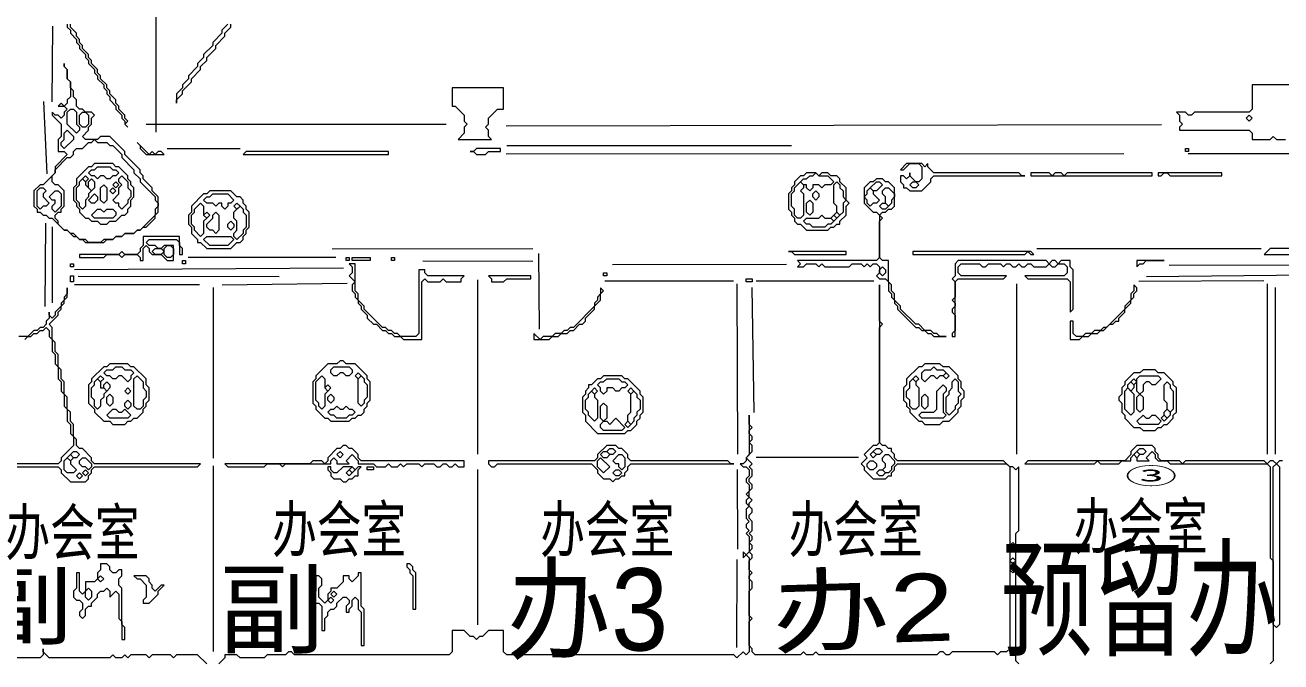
# Model space of a CAD drawing. Extents: x 10 to 1972, y 10 to 1370.
# Drawn here: x 678.1 to 1092.5, y 466.6 to 676.7 of the extents above; entities that cross this region are included whole.
import ezdxf

# ---------------------------------------------------------------- set-up
doc = ezdxf.new("R2010")
doc.units = 0
for name, color, linetype, lineweight in [('OCR_TEXT', 6, 'Continuous', 0), ('TEXT_FALLBACK_OUTLINE', 2, 'Continuous', 0), ('TRACE_CURVE', 6, 'Continuous', 0), ('TRACE_STRAIGHT', 5, 'Continuous', 0), ('TRACE_TEXT_SYMBOL', 6, 'Continuous', 0)]:
    doc.layers.add(name, color=color, linetype=linetype, lineweight=lineweight)
doc.styles.add('wqy-unicode', font='wqy-unicode.lff')

msp = doc.modelspace()

# ---------------------------------------------------------------- linework, layer by layer
at = {"layer": 'TEXT_FALLBACK_OUTLINE', "color": 2}
for points in [[(778, 531), (778, 530), (779, 529), (779, 528), (780, 527), (782, 527), (783, 526), (784, 526), (785, 527), (786, 527), (787, 528), (788, 528), (788, 530), (789, 531), (788, 531), (787, 530), (786, 531), (783, 531), (781, 529), (780, 529), (779, 530), (779, 531)], [(785, 530), (786, 531), (787, 530), (786, 529)], [(791, 531), (793, 531), (793, 530), (791, 530)], [(784, 529), (785, 530), (786, 529), (785, 528)]]:
    msp.add_lwpolyline(points, close=True, dxfattribs=at)
at = {"layer": 'TRACE_CURVE', "color": 6}
for points in [[(692, 677), (692, 676), (693, 675), (693, 674), (695, 672), (695, 671), (696, 670), (696, 669), (698, 667), (698, 666), (699, 665), (699, 664), (701, 662), (701, 661), (702, 660), (702, 659), (704, 657), (704, 656), (705, 655), (705, 654), (706, 653), (706, 652), (708, 650), (708, 649), (710, 647), (710, 646), (711, 645), (711, 644), (712, 643), (711, 644), (712, 645), (711, 646), (711, 647), (709, 649), (709, 650), (708, 651), (708, 652), (706, 654), (706, 655), (705, 656), (705, 657), (703, 659), (703, 660), (702, 661), (702, 662), (700, 664), (700, 665), (699, 666), (699, 667), (697, 669), (697, 670), (696, 671), (696, 672), (695, 673), (695, 674), (693, 676), (693, 677)], [(745, 677), (743, 675), (743, 674), (740, 671), (740, 670), (737, 667), (737, 666), (735, 664), (735, 663), (732, 660), (732, 659), (730, 657), (730, 656), (728, 654), (728, 651), (728, 652), (730, 654), (730, 655), (733, 658), (733, 659), (736, 662), (736, 663), (738, 665), (738, 666), (741, 669), (741, 670), (744, 673), (744, 674), (746, 676), (746, 677)], [(692, 590), (692, 588), (691, 587), (691, 586), (690, 585), (690, 584), (688, 582), (688, 581), (687, 580), (686, 581), (686, 582), (686, 580), (685, 579), (685, 578), (684, 577), (683, 577), (682, 576), (681, 576), (679, 574), (676, 574)], [(699, 527), (699, 528), (700, 529), (700, 530), (701, 531), (735, 531), (736, 532), (701, 532), (700, 533), (700, 534), (697, 537), (696, 537), (695, 538), (695, 540), (694, 541), (694, 545), (693, 546), (693, 549), (692, 550), (692, 554), (691, 555), (691, 559), (690, 560), (690, 563), (689, 564), (689, 568), (688, 569), (688, 572), (687, 573), (687, 577), (686, 578), (689, 581), (689, 582), (690, 583), (690, 584), (691, 585), (691, 586), (692, 587), (692, 590)], [(960, 591), (960, 539), (959, 538), (958, 538), (955, 535), (956, 534), (954, 532), (955, 531), (955, 530), (958, 527), (962, 527), (963, 528), (964, 528), (964, 529), (965, 530), (965, 531), (966, 532), (1002, 532), (1003, 531), (1003, 471), (1002, 470), (1000, 470), (999, 469), (998, 470), (984, 470), (983, 469), (982, 469), (981, 470), (980, 470), (979, 469), (940, 469), (939, 470), (938, 469), (936, 469), (935, 470), (934, 469), (919, 469), (918, 470), (918, 471), (917, 472), (917, 480), (918, 481), (917, 482), (917, 490), (918, 491), (918, 493), (917, 494), (917, 495), (918, 496), (917, 497), (917, 500), (918, 501), (918, 502), (917, 503), (918, 504), (918, 505), (917, 506), (918, 507), (918, 508), (917, 509), (918, 510), (918, 513), (917, 514), (917, 515)], [(1006, 466), (1005, 467), (1005, 509), (1006, 510), (1006, 531), (1005, 530), (1004, 531), (1003, 531), (1001, 533), (966, 533), (965, 534), (965, 535), (964, 536), (964, 537), (963, 537), (962, 538), (961, 538), (960, 539), (960, 577), (961, 578), (960, 579), (960, 591)], [(678, 573), (679, 574), (680, 574), (681, 575), (682, 575), (683, 576), (684, 576), (685, 577), (686, 576), (686, 574), (687, 573), (687, 569), (688, 568), (688, 565), (689, 564), (689, 560), (690, 559), (690, 556), (691, 555), (691, 551), (692, 550), (692, 546), (693, 545), (693, 542), (694, 541), (694, 538), (690, 534), (690, 533), (689, 532), (656, 532)], [(917, 515), (918, 516), (918, 517), (917, 518), (917, 519), (918, 520), (917, 521), (917, 523), (918, 524), (918, 525), (917, 526), (917, 527), (918, 528), (918, 530), (917, 531), (918, 532), (916, 534), (918, 536), (918, 538), (917, 539), (918, 540), (918, 541), (917, 542), (917, 543), (918, 544), (917, 545), (917, 548), (917, 535), (916, 534), (916, 533), (915, 532), (914, 532), (915, 531), (916, 531), (917, 530), (917, 528), (916, 527), (916, 526), (917, 525), (917, 523), (916, 522), (917, 521), (916, 520), (916, 519), (917, 518), (916, 517), (916, 514), (917, 513), (916, 512), (916, 511), (917, 510), (916, 509), (917, 508), (917, 503), (916, 502), (915, 503), (915, 501), (916, 502), (917, 501), (917, 470), (916, 469), (915, 470), (913, 468), (912, 469)], [(1093, 533), (1092, 533), (1091, 532), (1090, 533), (1089, 533), (1088, 532), (1087, 533), (1061, 533), (1060, 532), (1059, 533), (1053, 533), (1052, 534), (1052, 535), (1051, 536), (1051, 537), (1050, 538), (1045, 538), (1043, 536), (1043, 535), (1041, 533), (1009, 533), (1008, 532), (1031, 532), (1032, 533), (1033, 532), (1039, 532), (1040, 533), (1043, 533), (1043, 534), (1044, 535), (1045, 534), (1045, 533), (1049, 533), (1048, 534), (1050, 536), (1051, 535), (1051, 534), (1052, 533), (1055, 533), (1056, 532), (1088, 532), (1089, 531), (1089, 501), (1090, 500), (1090, 467), (1089, 466)], [(656, 531), (689, 531), (690, 530), (690, 529), (693, 526), (698, 526), (699, 527)], [(912, 469), (837, 469), (836, 470), (836, 477), (831, 477), (829, 475), (828, 475), (827, 474), (826, 475), (825, 475), (823, 477), (819, 477), (819, 470), (818, 469), (767, 469), (766, 470), (765, 470), (764, 469), (758, 469), (757, 468), (749, 468), (748, 469), (744, 469), (744, 468), (742, 466)], [(738, 466), (735, 469), (728, 469), (727, 468), (726, 469), (720, 469), (719, 468), (718, 469), (713, 469), (712, 468), (711, 469), (710, 468), (708, 468), (707, 469), (706, 468), (686, 468), (684, 470), (684, 471), (684, 469), (683, 468), (661, 468)]]:
    msp.add_lwpolyline(points, dxfattribs=at)
for points in [[(692, 534), (693, 535), (694, 534), (693, 533)], [(693, 535), (694, 536), (695, 536), (696, 535), (695, 534), (694, 534)], [(957, 535), (958, 536), (959, 535), (958, 534)], [(958, 536), (959, 537), (960, 537), (961, 536), (960, 535), (959, 535)], [(961, 534), (962, 535), (963, 535), (965, 533), (965, 532), (964, 531), (964, 530), (963, 529), (962, 529), (961, 530), (962, 531), (962, 532), (961, 533)], [(1044, 535), (1045, 536), (1046, 535), (1045, 534)], [(1045, 536), (1046, 537), (1047, 537), (1048, 536), (1047, 535), (1046, 535)], [(691, 533), (692, 534), (693, 533), (693, 532), (695, 530), (694, 529), (692, 529), (691, 530)], [(696, 533), (697, 534), (698, 534), (700, 532), (700, 531), (699, 530), (698, 531), (697, 531), (696, 532)], [(956, 532), (957, 533), (958, 533), (959, 532), (959, 531), (958, 530), (957, 530), (956, 531)], [(1090, 531), (1091, 532), (1092, 531), (1092, 479), (1091, 478), (1090, 479)], [(695, 528), (696, 529), (697, 528), (696, 527)], [(697, 529), (698, 530), (699, 529), (698, 528)], [(959, 529), (960, 530), (961, 530), (962, 529), (961, 528), (960, 528)], [(1003, 505), (1004, 506), (1005, 505), (1005, 504), (1004, 503), (1003, 504)], [(1003, 500), (1004, 501), (1005, 500), (1004, 499)], [(1003, 497), (1004, 498), (1005, 497), (1004, 496)]]:
    msp.add_lwpolyline(points, close=True, dxfattribs=at)
at = {"layer": 'TRACE_STRAIGHT', "color": 5}
for p, q in [((721.29, 641.37), (721.33, 835.12)), ((687.05, 651.37), (687.19, 676.38)), ((684.15, 651.48), (685.27, 627.61)), ((718, 644), (817, 644)), ((836.88, 643.46), (1053.14, 643.96)), ((725, 636), (749, 636)), ((836.87, 634.26), (1040.62, 634.35)), ((837, 637), (931, 637)), ((1061.87, 634.34), (1210.62, 634.34)), ((684.69, 583.86), (684.95, 611.38)), ((687.1, 585.12), (687.11, 610.12)), ((779.37, 602.88), (845.63, 602.99)), ((847.55, 601.38), (847.69, 576.37)), ((1012, 603), (1086, 603)), ((731.88, 600.12), (780.62, 600.12)), ((809.38, 598.89), (845.63, 598.85)), ((871.87, 597.78), (929.37, 597.88)), ((1055.63, 597.5), (1134.37, 597.67)), ((694.38, 596.08), (783.13, 596.65)), ((695.62, 593.87), (761.87, 593.82)), ((1048.13, 593.75), (1136.88, 594.74)), ((694.38, 591.12), (735.62, 591.12)), ((740.27, 533.87), (740.27, 590.12)), ((743.13, 590.98), (784.39, 591.54)), ((827.36, 592.62), (827.38, 535.12)), ((869.37, 592.32), (911.87, 592.3)), ((912.95, 591.37), (913.12, 535.12)), ((917.87, 590.16), (918.51, 548.86)), ((919.38, 592.31), (958.12, 592.31)), ((1005.2, 591.38), (1005.3, 535.13)), ((1045.63, 592.27), (1086.88, 592.43)), ((1087.95, 591.38), (1087.95, 535.12)), ((1090.62, 590.12), (1090.62, 535.12)), ((740.27, 470.12), (740.3, 531.37)), ((919.38, 534.13), (953.12, 534.13)), ((827.37, 530.12), (827.37, 478.87)), ((913.1, 530.12), (913.17, 503.87)), ((912.92, 471.38), (913.01, 500.41))]:
    msp.add_line(p, q, dxfattribs=at)
at = {"layer": 'TRACE_TEXT_SYMBOL', "color": 6}
for points in [[(691, 664), (691, 663), (692, 662), (692, 659), (693, 658), (693, 653), (692, 652), (692, 651), (691, 650), (690, 651), (689, 650), (691, 650), (692, 649), (691, 648), (691, 647), (690, 646), (689, 647), (688, 647), (687, 648), (687, 647), (690, 644), (690, 640), (689, 639), (689, 635), (691, 635), (692, 634), (688, 630), (688, 628), (684, 624), (683, 624), (681, 622), (681, 617), (682, 616), (682, 615), (683, 615), (684, 614), (685, 614), (686, 613), (687, 613), (691, 609), (692, 609), (694, 607), (695, 607), (696, 606), (697, 606), (698, 605), (704, 605), (705, 606), (707, 606), (708, 607), (710, 607), (711, 608), (714, 608), (715, 609), (716, 609), (717, 610), (718, 610), (721, 613), (721, 614), (722, 615), (722, 620), (720, 622), (720, 623), (717, 626)], [(717, 626), (717, 627), (716, 628), (716, 629), (711, 634), (711, 635), (706, 640), (703, 640), (702, 639), (698, 639), (697, 640), (699, 642), (699, 643), (700, 644), (700, 646), (701, 647), (700, 648), (698, 648), (697, 649), (696, 649), (695, 650), (695, 652), (694, 653), (694, 655), (693, 656), (693, 658), (692, 659), (692, 662), (691, 663), (691, 664)], [(1099, 657), (1083, 657), (1083, 649), (1082, 648), (1064, 648), (1063, 647), (1062, 647), (1061, 648), (1058, 648), (1059, 647), (1059, 645), (1060, 644), (1059, 643), (1059, 642), (1082, 642), (1083, 641), (1083, 639), (1089, 639), (1090, 640), (1091, 639), (1094, 639)], [(959, 626), (958, 625), (957, 625), (955, 623), (955, 618), (958, 615), (959, 615), (960, 614), (960, 600), (959, 599), (933, 599), (934, 598), (933, 597), (935, 597), (936, 598), (939, 598), (940, 597), (941, 598), (942, 597), (950, 597), (951, 598), (954, 598), (955, 597), (956, 598), (957, 597), (958, 598), (959, 598), (960, 597), (960, 595), (959, 594), (960, 593), (962, 593), (963, 592), (963, 589), (964, 588), (964, 587), (965, 586), (965, 585), (966, 584), (966, 583), (972, 577), (973, 577), (974, 576), (975, 576), (976, 575), (977, 575), (978, 574), (982, 574), (980, 574), (979, 575), (978, 575), (977, 576), (975, 576), (973, 578), (972, 578), (967, 583), (967, 584), (965, 586), (965, 588), (964, 589), (964, 591), (963, 592), (963, 599), (961, 599)], [(961, 599), (960, 600), (960, 612), (961, 613), (960, 614), (961, 615), (962, 615), (963, 616), (964, 616), (965, 617), (965, 623), (963, 625), (962, 625), (961, 626), (959, 626)]]:
    msp.add_lwpolyline(points, dxfattribs=at)
for points in [[(819, 656), (819, 650), (820, 650), (823, 647), (823, 645), (824, 644), (823, 643), (823, 641), (821, 639), (832, 639), (831, 640), (831, 642), (830, 643), (831, 644), (831, 646), (834, 649), (836, 649), (836, 656)], [(692, 648), (693, 649), (694, 649), (695, 648), (695, 644), (696, 643), (696, 642), (695, 641), (692, 644)], [(696, 647), (697, 648), (698, 648), (699, 647), (699, 644), (698, 643), (697, 643), (696, 644)], [(1081, 646), (1082, 647), (1083, 646), (1082, 645)], [(700, 638), (701, 639), (702, 638), (705, 638), (706, 637), (707, 637), (710, 634), (710, 633), (714, 629), (714, 628), (716, 626), (716, 625), (721, 620), (721, 619), (722, 618), (722, 617), (721, 616), (721, 614), (716, 609), (715, 609), (714, 608), (711, 608), (710, 607), (708, 607), (707, 606), (704, 606), (703, 605), (699, 605), (698, 606), (696, 606), (694, 608), (693, 608), (692, 609), (691, 609), (689, 611), (689, 612), (688, 613), (688, 614), (689, 615), (690, 615), (690, 616), (691, 617), (691, 622), (689, 624), (688, 624), (687, 625), (687, 627), (688, 628), (688, 629), (692, 633), (693, 633), (694, 634), (694, 635), (695, 636), (697, 636), (699, 638)], [(691, 641), (692, 642), (694, 640), (694, 639), (691, 636), (690, 637), (690, 638), (691, 639)], [(715, 638), (716, 637), (716, 636), (718, 634), (724, 634), (723, 635), (722, 635), (721, 634), (720, 635), (719, 634)], [(751, 635), (750, 634), (798, 634), (798, 635)], [(827, 636), (826, 635), (825, 635), (826, 635), (827, 634), (830, 634), (831, 635), (835, 635), (835, 636)], [(1061, 636), (1062, 636), (1062, 635), (1061, 635)], [(701, 631), (700, 630), (699, 630), (695, 626), (695, 624), (694, 623), (694, 619), (695, 618), (695, 617), (696, 616), (696, 615), (698, 613), (699, 613), (700, 612), (702, 612), (703, 611), (705, 611), (706, 612), (708, 612), (710, 614), (711, 614), (712, 615), (712, 616), (713, 617), (713, 619), (714, 620), (714, 623), (713, 624), (713, 625), (712, 626), (712, 627), (709, 630), (708, 630), (707, 631)], [(701, 629), (702, 630), (706, 630), (707, 629), (708, 629), (709, 628), (708, 627), (707, 627), (706, 626), (705, 626), (704, 627), (703, 627), (702, 626), (701, 627), (700, 627), (699, 628), (700, 629)], [(969, 631), (967, 629), (968, 629), (970, 631), (973, 631), (974, 630), (974, 626), (973, 625), (972, 625), (970, 627), (970, 628), (970, 627), (969, 626), (968, 627), (967, 627), (967, 625), (968, 624), (968, 623), (969, 623), (970, 622), (974, 622), (977, 625), (977, 626), (978, 627), (1008, 627), (1007, 627), (1006, 628), (978, 628), (976, 630), (976, 631), (975, 630), (974, 631)], [(696, 625), (697, 626), (698, 625), (698, 624), (700, 622), (699, 621), (699, 620), (698, 619), (698, 617), (697, 616), (696, 617), (696, 618), (695, 619), (695, 623), (696, 624)], [(697, 626), (698, 627), (699, 626), (698, 625)], [(699, 625), (700, 626), (701, 625), (701, 623), (700, 622), (699, 623)], [(709, 626), (710, 627), (712, 625), (712, 623), (713, 622), (713, 620), (712, 619), (712, 618), (710, 616), (709, 617), (709, 618), (708, 618), (707, 619), (709, 621), (709, 623), (710, 624), (709, 625)], [(936, 628), (935, 627), (934, 627), (932, 625), (932, 624), (931, 623), (931, 622), (930, 621), (930, 616), (931, 615), (931, 614), (932, 613), (932, 612), (933, 611), (934, 611), (936, 609), (943, 609), (944, 610), (945, 610), (946, 611), (947, 611), (947, 612), (949, 614), (949, 617), (950, 618), (949, 619), (949, 623), (947, 625), (947, 626), (946, 627), (944, 627), (943, 628), (941, 628), (940, 627), (939, 628)], [(938, 627), (939, 628), (940, 627), (943, 627), (945, 625), (944, 624), (942, 624), (941, 623), (940, 624), (938, 624), (938, 623), (937, 622), (936, 623), (936, 624), (935, 624), (934, 625), (935, 626), (936, 626), (937, 627)], [(1010, 628), (1010, 627), (1050, 627), (1050, 628), (1022, 628), (1021, 627), (1020, 628), (1018, 628), (1017, 627), (1016, 628)], [(1052, 628), (1052, 627), (1053, 627), (1054, 628), (1055, 628), (1056, 627), (1073, 627), (1073, 628)], [(682, 622), (683, 623), (684, 623), (685, 622), (684, 621), (684, 620), (686, 618), (685, 617), (684, 617), (683, 616), (682, 617)], [(688, 622), (689, 622), (690, 621), (690, 617), (688, 615), (687, 616), (687, 617), (688, 618), (688, 619), (687, 619), (686, 620)], [(703, 623), (704, 624), (705, 623), (705, 619), (704, 618), (703, 619)], [(706, 622), (707, 623), (708, 622), (707, 621)], [(707, 624), (708, 625), (709, 624), (708, 623)], [(739, 622), (738, 621), (737, 621), (733, 617), (733, 615), (732, 614), (732, 611), (733, 610), (733, 608), (735, 606), (735, 605), (736, 605), (738, 603), (746, 603), (748, 605), (749, 605), (750, 606), (750, 607), (751, 608), (751, 609), (752, 610), (752, 615), (751, 616), (751, 617), (750, 618), (750, 619), (749, 620), (748, 620), (746, 622)], [(934, 625), (935, 624), (935, 623), (934, 622), (935, 621), (935, 614), (934, 613), (933, 613), (932, 614), (932, 616), (931, 617), (931, 621), (932, 622), (932, 623)], [(938, 621), (939, 622), (940, 621), (940, 620), (939, 619), (938, 620)], [(945, 624), (946, 625), (947, 624), (947, 623), (948, 622), (948, 620), (949, 619), (948, 618), (948, 615), (947, 614), (946, 615), (946, 617), (945, 618)], [(956, 622), (957, 623), (958, 622), (958, 621), (960, 619), (959, 618), (958, 618), (957, 617), (956, 618), (956, 619), (955, 620), (956, 621)], [(959, 625), (960, 625), (961, 624), (959, 622), (958, 622), (957, 623)], [(961, 622), (962, 623), (963, 623), (965, 621), (965, 620), (964, 619), (964, 618), (963, 617), (962, 618), (962, 620), (961, 621)], [(970, 624), (971, 625), (972, 625), (973, 624), (972, 623), (971, 623)], [(701, 621), (702, 620), (702, 619), (701, 618), (700, 618), (699, 619)], [(736, 618), (737, 617), (737, 614), (738, 613), (737, 612), (737, 608), (736, 607), (734, 609), (734, 610), (733, 611), (733, 614), (734, 615), (734, 616)], [(739, 620), (740, 621), (745, 621), (747, 619), (746, 618), (745, 618), (745, 617), (744, 616), (743, 617), (743, 618), (742, 618), (741, 617), (740, 618), (738, 618), (737, 619), (738, 620)], [(747, 617), (748, 618), (749, 617), (748, 616)], [(936, 618), (937, 619), (938, 618), (938, 615), (937, 614), (936, 615)], [(960, 617), (961, 618), (962, 618), (963, 617), (962, 616), (961, 616)], [(702, 616), (703, 616), (704, 615), (705, 616), (707, 616), (708, 615), (708, 614), (707, 613), (701, 613), (700, 614)], [(737, 614), (738, 615), (739, 614), (738, 613)], [(740, 614), (741, 615), (742, 614), (742, 609), (741, 608), (740, 609), (739, 609), (738, 610), (738, 611), (740, 613)], [(749, 617), (750, 616), (750, 615), (751, 614), (751, 610), (750, 609), (750, 608), (748, 606), (747, 607), (747, 608), (748, 609), (748, 612), (747, 613), (747, 615)], [(940, 613), (941, 614), (942, 613), (944, 613), (945, 612), (944, 611), (943, 611), (942, 610), (938, 610), (937, 611), (936, 611), (935, 612), (936, 613)], [(944, 613), (945, 614), (946, 613), (945, 612)], [(945, 614), (946, 615), (947, 614), (946, 613)], [(745, 611), (746, 612), (747, 611), (747, 610), (746, 609), (745, 610)], [(717, 607), (717, 604), (716, 603), (716, 602), (715, 601), (711, 601), (710, 602), (709, 601), (696, 601), (696, 600), (704, 600), (705, 601), (709, 601), (710, 600), (711, 601), (715, 601), (716, 600), (716, 599), (717, 599), (717, 603), (718, 604), (719, 603), (719, 602), (720, 601), (723, 601), (725, 599), (727, 599), (727, 604), (724, 604), (723, 603), (722, 603), (721, 604), (719, 604), (718, 605), (719, 606), (728, 606), (729, 605), (729, 601), (730, 601), (730, 603), (729, 604), (729, 607)], [(737, 606), (738, 607), (746, 607), (747, 606), (745, 604), (739, 604)], [(720, 602), (721, 603), (723, 603), (724, 602), (723, 601), (721, 601)], [(724, 603), (725, 604), (726, 604), (727, 603), (727, 601), (726, 600), (725, 600), (724, 601)], [(930, 602), (931, 602), (932, 601), (949, 601), (949, 602)], [(971, 602), (971, 601), (1008, 601), (1009, 602), (1010, 601), (1011, 601), (1010, 602)], [(1089, 603), (1087, 601), (1098, 601), (1099, 602), (1101, 602), (1102, 603), (1109, 603), (1100, 603), (1099, 602), (1098, 603)], [(693, 598), (694, 598), (694, 597), (693, 597)], [(730, 599), (731, 599), (731, 598), (730, 598)], [(784, 600), (785, 600), (785, 599), (784, 599)], [(785, 598), (786, 597), (786, 595), (785, 594), (787, 592), (786, 591), (786, 589), (787, 588), (787, 587), (788, 586), (788, 585), (789, 584), (789, 583), (791, 581), (791, 580), (793, 578), (794, 578), (796, 576), (797, 576), (798, 575), (799, 575), (800, 574), (802, 574), (803, 573), (809, 573), (809, 592), (810, 593), (811, 592), (815, 592), (816, 593), (817, 592), (822, 592), (822, 593), (823, 594), (811, 594), (810, 595), (810, 596), (808, 596), (808, 575), (807, 574), (802, 574), (801, 575), (800, 575), (799, 576), (798, 576), (797, 577), (796, 577), (790, 583), (790, 584), (788, 586), (788, 588), (787, 589), (787, 598)], [(786, 600), (792, 600), (792, 599), (786, 599)], [(799, 600), (800, 600), (800, 599), (799, 599)], [(960, 596), (961, 597), (962, 596), (962, 595), (961, 594), (960, 595)], [(986, 599), (985, 598), (985, 594), (984, 593), (985, 592), (985, 587), (984, 586), (985, 585), (985, 584), (984, 583), (984, 582), (985, 581), (985, 576), (984, 575), (984, 574), (985, 574), (985, 592), (986, 593), (1001, 593), (1002, 594), (987, 594), (986, 595), (986, 597), (987, 598), (993, 598), (994, 597), (995, 597), (996, 598), (1000, 598), (1001, 597), (1002, 598), (1003, 598), (1004, 597), (1005, 597), (1006, 598), (1007, 597), (1008, 597), (1009, 598), (1010, 598), (1011, 597), (1015, 597), (1016, 598), (1017, 597), (1018, 597), (1019, 598), (1021, 598), (1022, 597), (1022, 595), (1021, 594), (1008, 594), (1009, 593), (1022, 593), (1023, 592), (1023, 582), (1024, 583), (1024, 596), (1023, 597), (1023, 599), (1020, 599), (1019, 598), (1018, 599), (1017, 599), (1016, 598), (1015, 599)], [(1045, 599), (1045, 597), (1046, 598), (1047, 598), (1048, 599), (1054, 599)], [(693, 594), (694, 594), (694, 592), (693, 592)], [(831, 594), (832, 593), (832, 592), (836, 592), (837, 593), (845, 593), (845, 594)], [(869, 595), (870, 595), (870, 594), (869, 594)], [(916, 593), (918, 593), (918, 592), (916, 592)], [(868, 590), (868, 588), (867, 587), (867, 586), (866, 585), (866, 584), (859, 577), (858, 577), (857, 576), (856, 576), (855, 575), (853, 575), (852, 574), (849, 574), (848, 573), (846, 575), (846, 573), (851, 573), (852, 574), (854, 574), (855, 575), (857, 575), (858, 576), (859, 576), (861, 578), (862, 578), (863, 579), (863, 580), (866, 583), (866, 584), (868, 586), (868, 588), (869, 589)], [(1044, 591), (1044, 589), (1043, 588), (1043, 586), (1041, 584), (1041, 583), (1035, 577), (1034, 577), (1033, 576), (1031, 576), (1030, 575), (1028, 575), (1027, 574), (1025, 574), (1024, 575), (1024, 579), (1023, 579), (1023, 573), (1026, 573), (1027, 574), (1029, 574), (1030, 575), (1032, 575), (1033, 576), (1034, 576), (1036, 578), (1037, 578), (1038, 579), (1039, 579), (1039, 580), (1041, 582), (1041, 583), (1043, 585), (1043, 586), (1044, 587), (1044, 588), (1045, 589), (1045, 590)], [(706, 565), (705, 564), (704, 564), (700, 560), (700, 559), (699, 558), (699, 552), (701, 550), (701, 549), (704, 546), (706, 546), (707, 545), (711, 545), (712, 546), (713, 546), (714, 547), (715, 547), (717, 549), (717, 550), (718, 551), (718, 552), (719, 553), (719, 557), (718, 558), (718, 560), (714, 564), (713, 564), (712, 565)], [(707, 563), (708, 564), (710, 564), (711, 563), (713, 563), (714, 562), (713, 561), (713, 560), (712, 559), (710, 561), (709, 561), (708, 560), (707, 560), (706, 561), (705, 561), (704, 562), (705, 563)], [(782, 566), (781, 565), (778, 565), (774, 561), (774, 560), (773, 559), (773, 552), (774, 551), (774, 550), (777, 547), (778, 547), (779, 546), (785, 546), (786, 547), (787, 547), (788, 548), (789, 548), (790, 549), (790, 550), (791, 551), (791, 552), (792, 553), (792, 559), (791, 560), (791, 561), (787, 565), (784, 565), (783, 566)], [(779, 563), (780, 564), (785, 564), (786, 563), (786, 562), (785, 561), (784, 561), (783, 562), (782, 562), (781, 561), (780, 561), (779, 562)], [(975, 565), (974, 564), (973, 564), (969, 560), (969, 558), (968, 557), (968, 553), (969, 552), (969, 551), (970, 550), (970, 549), (973, 546), (974, 546), (975, 545), (980, 545), (981, 546), (983, 546), (986, 549), (986, 550), (987, 551), (987, 553), (988, 554), (988, 556), (987, 557), (987, 559), (986, 560), (986, 561), (983, 564), (981, 564), (980, 565)], [(977, 563), (978, 564), (979, 563), (981, 563), (982, 562), (981, 561), (980, 561), (979, 560), (978, 561), (977, 561), (975, 559), (974, 560), (974, 562), (975, 563)], [(701, 559), (702, 560), (703, 559), (703, 557), (704, 557), (705, 556), (704, 555), (704, 554), (703, 553), (703, 551), (702, 550), (701, 551), (701, 553), (700, 554), (700, 557), (701, 558)], [(702, 560), (703, 561), (704, 560), (703, 559)], [(714, 560), (715, 561), (717, 559), (717, 557), (718, 556), (718, 554), (717, 553), (717, 551), (716, 550), (715, 550), (714, 551)], [(776, 561), (777, 560), (777, 557), (778, 556), (777, 555), (777, 551), (776, 550), (775, 551), (775, 552), (774, 553), (774, 559)], [(787, 561), (788, 562), (789, 561), (788, 560)], [(788, 560), (789, 561), (790, 560), (790, 559), (791, 558), (791, 554), (790, 553), (790, 552), (789, 551), (788, 552)], [(869, 561), (868, 560), (867, 560), (865, 558), (864, 558), (864, 557), (863, 556), (863, 555), (862, 554), (862, 549), (863, 548), (863, 546), (867, 542), (876, 542), (877, 543), (878, 543), (880, 545), (880, 546), (881, 547), (881, 548), (882, 549), (882, 554), (881, 555), (881, 556), (877, 560), (876, 560), (875, 561)], [(869, 559), (870, 560), (874, 560), (875, 559), (876, 559), (877, 558), (876, 557), (875, 557), (874, 556), (873, 556), (872, 557), (870, 557), (870, 556), (869, 555), (868, 556), (868, 557), (867, 558), (868, 559)], [(970, 559), (971, 560), (972, 559), (972, 558), (973, 557), (973, 551), (972, 550), (971, 550), (970, 551), (970, 553), (969, 554), (969, 556), (970, 557)], [(971, 560), (972, 561), (973, 560), (972, 559)], [(981, 561), (982, 562), (983, 561), (982, 560)], [(984, 559), (985, 560), (986, 559), (986, 556), (987, 555), (986, 554), (986, 552), (985, 551), (985, 550), (983, 548), (982, 549), (982, 554), (983, 555), (983, 556), (984, 557)], [(1047, 563), (1046, 562), (1044, 562), (1041, 559), (1041, 558), (1040, 557), (1040, 555), (1039, 554), (1039, 553), (1040, 552), (1040, 549), (1041, 548), (1041, 547), (1044, 544), (1046, 544), (1047, 543), (1051, 543), (1052, 544), (1053, 544), (1054, 545), (1055, 545), (1057, 547), (1057, 548), (1058, 549), (1058, 557), (1057, 558), (1057, 559), (1054, 562), (1052, 562), (1051, 563)], [(1043, 559), (1044, 560), (1045, 559), (1044, 558)], [(1045, 560), (1046, 561), (1052, 561), (1053, 560), (1051, 558), (1050, 558), (1049, 559), (1048, 559), (1047, 558), (1047, 556), (1046, 555), (1045, 556)], [(704, 558), (705, 559), (706, 558), (706, 557), (705, 556), (704, 557)], [(711, 556), (712, 557), (713, 556), (712, 555)], [(777, 557), (778, 558), (779, 557), (778, 556)], [(864, 555), (865, 556), (866, 555), (866, 554), (867, 553), (867, 547), (866, 546), (864, 548), (864, 549), (863, 550), (863, 553), (864, 554)], [(865, 556), (866, 557), (867, 556), (866, 555)], [(877, 556), (878, 557), (879, 556), (878, 555)], [(878, 555), (879, 556), (880, 555), (880, 554), (881, 553), (881, 550), (880, 549), (880, 548), (879, 547), (879, 546), (878, 545), (877, 546), (877, 548), (878, 549)], [(981, 558), (982, 557), (982, 556), (981, 555), (981, 549), (982, 548), (981, 547), (974, 547), (973, 548), (974, 549), (978, 549), (979, 550), (979, 556)], [(1041, 556), (1042, 557), (1044, 555), (1044, 549), (1043, 548), (1041, 550)], [(1042, 558), (1043, 559), (1044, 558), (1044, 557), (1043, 556), (1042, 557)], [(1054, 558), (1055, 559), (1056, 558), (1056, 557), (1057, 556), (1057, 550), (1056, 549), (1055, 550), (1055, 552), (1054, 553)], [(705, 554), (706, 555), (707, 554), (707, 552), (706, 551), (705, 552)], [(711, 552), (712, 553), (713, 552), (713, 551), (712, 550), (711, 551)], [(778, 554), (779, 555), (780, 554), (780, 553), (779, 552), (778, 553)], [(868, 551), (869, 552), (870, 551), (870, 547), (869, 546), (868, 547)], [(974, 554), (975, 555), (976, 554), (976, 551), (975, 550), (974, 551)], [(1045, 554), (1046, 555), (1047, 554), (1047, 550), (1046, 549), (1045, 550)], [(707, 550), (708, 550), (709, 549), (710, 549), (711, 550), (713, 548), (712, 547), (706, 547), (705, 548)], [(780, 550), (781, 551), (782, 550), (783, 550), (784, 551), (785, 550), (786, 550), (787, 549), (786, 548), (785, 548), (784, 547), (781, 547), (780, 548), (779, 548), (778, 549), (779, 550)], [(1047, 548), (1048, 547), (1049, 547), (1050, 548), (1051, 548), (1053, 546), (1052, 545), (1046, 545), (1045, 546)], [(1053, 547), (1054, 548), (1055, 547), (1054, 546)], [(1054, 549), (1055, 550), (1056, 549), (1056, 548), (1055, 547), (1054, 548)], [(873, 547), (876, 544), (875, 543), (869, 543), (868, 544), (868, 545), (869, 546), (870, 546), (871, 545)], [(876, 545), (877, 546), (878, 545), (877, 544)], [(783, 538), (782, 537), (781, 537), (778, 534), (778, 533), (777, 532), (776, 533), (773, 533), (772, 532), (744, 532), (745, 531), (757, 531), (758, 532), (762, 532), (763, 531), (764, 532), (779, 532), (779, 533), (780, 534), (781, 533), (781, 532), (785, 532), (784, 533), (786, 535), (788, 533), (788, 532), (793, 532), (794, 531), (797, 531), (798, 532), (799, 531), (801, 531), (802, 532), (803, 531), (804, 532), (808, 532), (809, 531), (810, 532), (813, 532), (814, 531), (815, 531), (816, 532), (817, 532), (818, 531), (819, 531), (820, 532), (821, 531), (823, 531), (823, 533), (789, 533), (788, 534), (788, 535), (786, 537), (785, 537), (784, 538)], [(781, 535), (782, 536), (783, 535), (782, 534)], [(870, 538), (867, 535), (867, 534), (866, 533), (831, 533), (831, 532), (832, 531), (833, 531), (834, 532), (865, 532), (867, 530), (867, 529), (869, 527), (871, 527), (872, 526), (873, 527), (874, 527), (875, 528), (876, 528), (876, 529), (877, 530), (877, 531), (878, 532), (912, 532), (911, 532), (910, 533), (878, 533), (877, 534), (877, 535), (875, 537), (874, 537), (873, 538)], [(868, 535), (869, 536), (870, 536), (871, 535), (870, 534), (869, 534)], [(870, 536), (871, 537), (872, 537), (873, 536), (872, 535), (871, 535)], [(874, 535), (875, 535), (876, 534), (876, 531), (875, 530), (874, 531), (874, 532), (873, 532), (872, 533)], [(867, 533), (868, 534), (871, 531), (869, 529), (867, 531)], [(872, 529), (873, 530), (874, 530), (875, 529), (874, 528), (873, 528)], [(703, 499), (703, 497), (702, 496), (702, 494), (701, 493), (698, 493), (698, 490), (697, 489), (696, 490), (696, 496), (695, 496), (695, 491), (694, 490), (694, 488), (695, 487), (696, 487), (697, 486), (697, 484), (696, 483), (696, 482), (697, 481), (698, 482), (698, 484), (699, 485), (700, 485), (700, 486), (702, 488), (702, 489), (703, 490), (704, 490), (705, 491), (706, 490), (706, 488), (708, 490), (709, 489), (709, 481), (710, 480), (710, 474), (711, 474), (711, 478), (710, 479), (710, 491), (709, 492), (709, 494), (710, 495), (710, 497), (709, 497), (708, 496), (707, 496), (706, 497), (706, 498), (705, 499)], [(804, 499), (804, 498), (805, 497), (805, 496), (806, 495), (806, 484), (807, 484), (807, 496), (806, 497), (806, 498), (805, 499)], [(702, 494), (703, 495), (704, 494), (703, 493)], [(714, 495), (715, 494), (716, 494), (718, 492), (718, 488), (717, 487), (717, 486), (719, 486), (722, 489), (722, 490), (724, 492), (723, 492), (721, 490), (720, 491), (720, 492), (719, 493), (719, 494), (718, 495)], [(788, 496), (788, 495), (786, 493), (785, 494), (785, 495), (783, 495), (783, 493), (781, 491), (779, 491), (779, 490), (778, 489), (778, 487), (777, 486), (775, 488), (775, 491), (776, 492), (776, 494), (775, 495), (774, 495), (774, 490), (773, 489), (773, 486), (775, 486), (776, 485), (776, 477), (777, 477), (777, 481), (778, 482), (778, 483), (779, 484), (780, 484), (781, 485), (781, 486), (783, 488), (784, 488), (785, 487), (785, 486), (784, 485), (784, 483), (785, 483), (785, 484), (786, 485), (786, 487), (787, 488), (788, 487), (788, 484), (789, 483), (789, 472), (790, 472), (790, 484), (789, 485), (789, 496)], [(698, 490), (699, 491), (700, 490), (700, 488), (699, 487), (698, 488)], [(779, 489), (780, 490), (781, 489), (780, 488)], [(778, 487), (779, 488), (780, 487), (779, 486)]]:
    msp.add_lwpolyline(points, close=True, dxfattribs=at)

# ---------------------------------------------------------------- texts
at = {"layer": 'OCR_TEXT', "color": 6, "style": 'wqy-unicode'}
for s, height, width, p in [('③', 5.48, 2.321561, (1041, 525.24)), ('办会室', 15.026, 0.72, (671.58, 501.89)), ('办会室', 15.026, 0.72, (759.58, 502.89)), ('办会室', 15.026, 0.72, (848.08, 502.89)), ('办会室', 15.026, 0.72, (930.08, 502.89)), ('办会室', 15.026, 0.72, (1024.08, 503.89)), ('预留办', 31.117, 0.72, (1000.12, 471.91)), ('副', 20.84, 1.229383, (659, 474.62)), ('副', 24.04, 1.065465, (742, 472.02)), ('办3', 27.128, 0.931736, (837, 470.41))]:
    msp.add_text(s, height=height, dxfattribs=dict(at, width=width)).set_placement(p)
at = {"layer": 'OCR_TEXT', "color": 6, "style": 'wqy-unicode', "width": 1.277132}
msp.add_text('办2', height=22.355, rotation=1.8183, dxfattribs=at).set_placement((924.86, 471.8))

doc.saveas('drawing.dxf')
